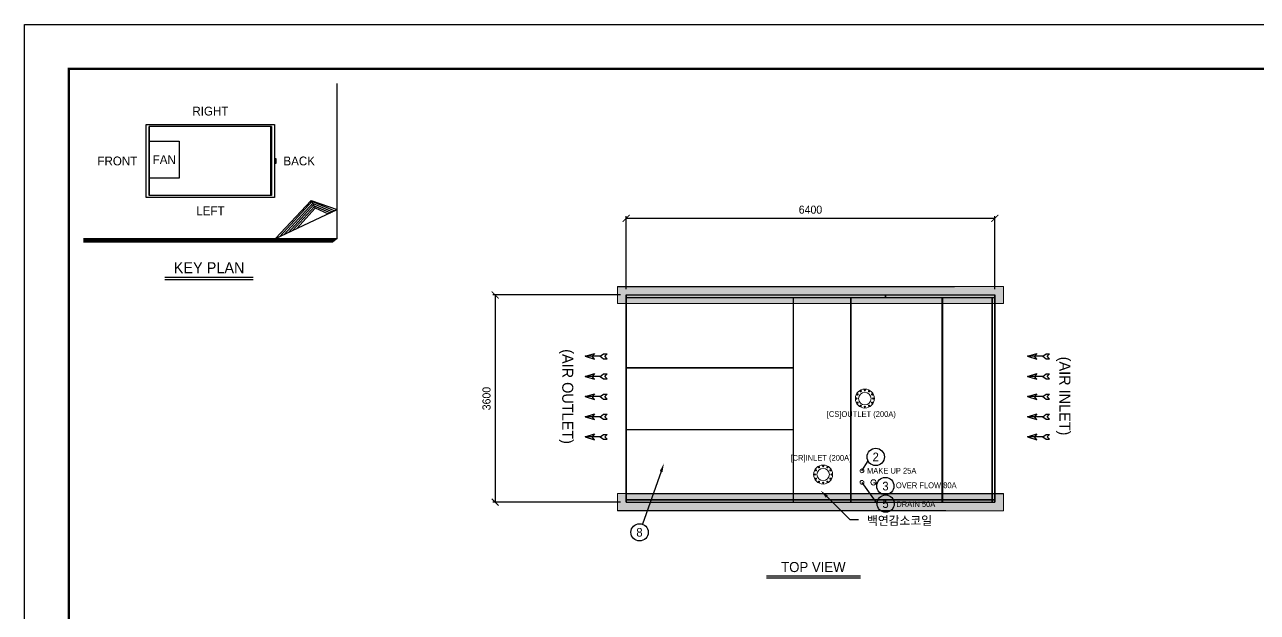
# Model space of a CAD drawing. Header units: millimetres. Extents: x 5532 to 37795, y 3716 to 26531.
# Drawn here: x 5532 to 26936, y 16318 to 26531 of the extents above; entities that cross this region are included whole.
import ezdxf
from ezdxf import colors
from ezdxf.entities.mleader import LeaderData, LeaderLine
from ezdxf.enums import TextEntityAlignment as Align
from ezdxf.math import Vec2, Vec3

# ---------------------------------------------------------------- set-up
doc = ezdxf.new("R2010")
doc.units = ezdxf.units.MM
for name, color, linetype in [('1.냉각탑', 8, 'Continuous'), ('냉각탑', 4, 'Continuous'), ('냉각탑_box', 1, 'Continuous'), ('냉각탑_dim', 1, 'Continuous'), ('냉각탑_form', 1, 'Continuous'), ('냉각탑_text', 3, 'Continuous')]:
    doc.layers.add(name, color=color, linetype=linetype)
doc.styles.add('HY울릉도L', font='')
doc.styles.get("Standard").update_dxf_attribs({"font": 'arial.ttf'})
doc.styles.add('돋움', font='Dotum.ttf')
doc.styles.get('HY울릉도L').set_extended_font_data('HY울릉도L')
doc.dimstyles.new('성지DIM', dxfattribs={"dimtxt": 3.5, "dimasz": 3, "dimexe": 1, "dimexo": 2.5, "dimgap": 2, "dimtad": 1, "dimdec": 0, "dimzin": 3, "dimdsep": 46, "dimtxsty": 'HY울릉도L', "dimblk": 'ARCHTICK', "dimcen": -2, "dimclrd": 256, "dimclre": 256, "dimclrt": 7, "dimadec": 0, "dimazin": 0, "dimtfac": 1, "dimtdec": 0, "dimtofl": 0, "dimtmove": 0, "dimatfit": 3, "dimfxl": 1, "dimtolj": 1, "dimtzin": 0, "dimlwe": -1, "dimarcsym": 0})

# ---------------------------------------------------------------- blocks, each defined once
blk = doc.blocks.new('냉각탑form')
at = {"layer": 'Defpoints'}
blk.add_lwpolyline([(0, 297.07), (420.1, 297.07), (420.1, 0), (0, 0)], close=True, dxfattribs=at)
at = {"layer": '냉각탑_form', "const_width": 0.5}
blk.add_lwpolyline([(10, 287.07), (10, 10), (410.1, 10), (410.1, 287.07)], close=True, dxfattribs=at)
blk = doc.blocks.new('화살표 IN OUT')
at = {"layer": '냉각탑_dim'}
for p, q in [((-323, 43), (-384, 43)), ((-343, 0), (-384, 43)), ((-384, -43), (-343, 0)), ((-266, 0), (-323, 43)), ((-266, 0), (-323, -43)), ((-266, 0), (0, 0)), ((-163, 50), (-122, 0)), ((0, 0), (-163, 50)), ((-163, -50), (-122, 0)), ((0, 0), (-163, -50)), ((-323, -43), (-384, -43))]:
    blk.add_line(p, q, dxfattribs=at)
blk = doc.blocks.new('_ArchTick')
at = {"color": 0, "linetype": 'ByBlock', "const_width": 0.15}
blk.add_lwpolyline([(-0.5, -0.5), (0.5, 0.5)], dxfattribs=at)
blk = doc.blocks.new('*D142')
at = {"layer": 'Defpoints', "color": 0, "transparency": 16777216}
for p in [(22377, 23165), (15977, 21833), (22377, 21833)]:
    blk.add_point(p, dxfattribs=at)
at = {"layer": '냉각탑_dim', "transparency": 16777216}
for p, q in [((15977, 21933), (15977, 23205)), ((22377, 21933), (22377, 23205))]:
    blk.add_line(p, q, dxfattribs=at)
at = {"layer": '냉각탑_dim', "lineweight": -2, "transparency": 16777216}
blk.add_line((15977, 23165), (22377, 23165), dxfattribs=at)
at = {"layer": '냉각탑_dim', "lineweight": -2, "transparency": 16777216, "xscale": 120, "yscale": 120, "zscale": 120, "rotation": 180}
blk.add_blockref('_ArchTick', (15977, 23165), dxfattribs=at)
at = {"layer": '냉각탑_dim', "lineweight": -2, "transparency": 16777216, "xscale": 120, "yscale": 120, "zscale": 120}
blk.add_blockref('_ArchTick', (22377, 23165), dxfattribs=at)
at = {"layer": '냉각탑_dim', "color": 7, "transparency": 16777216, "insert": (19177, 23315), "char_height": 140, "attachment_point": 5, "style": 'HY울릉도L'}
blk.add_mtext('\\A1;6400', dxfattribs=at)
blk = doc.blocks.new('*D141')
at = {"layer": 'Defpoints', "color": 0, "transparency": 16777216}
for p in [(15976, 21833), (13702, 18233), (15976, 18233)]:
    blk.add_point(p, dxfattribs=at)
at = {"layer": '냉각탑_dim', "transparency": 16777216}
for p, q in [((15876, 21833), (13662, 21833)), ((15876, 18233), (13662, 18233))]:
    blk.add_line(p, q, dxfattribs=at)
at = {"layer": '냉각탑_dim', "lineweight": -2, "transparency": 16777216}
blk.add_line((13702, 21833), (13702, 18233), dxfattribs=at)
at = {"layer": '냉각탑_dim', "lineweight": -2, "transparency": 16777216, "xscale": 120, "yscale": 120, "zscale": 120}
for p, rotation in [((13702, 21833), 90), ((13702, 18233), 270)]:
    blk.add_blockref('_ArchTick', p, dxfattribs=dict(at, rotation=rotation))
at = {"layer": '냉각탑_dim', "color": 7, "transparency": 16777216, "insert": (13552, 20033), "char_height": 140, "attachment_point": 5, "rotation": 90, "style": 'HY울릉도L'}
blk.add_mtext('\\A1;3600', dxfattribs=at)
blk = doc.blocks.new('4')
at = {"color": 7}
for p, q in [((15976, 21833), (15976, 18233)), ((15977, 21833), (15977, 18233)), ((22377, 21833), (22377, 18233)), ((22377, 18233), (22377, 21833)), ((15976, 18233), (15977, 18233))]:
    blk.add_line(p, q, dxfattribs=at)
at = {"lineweight": 5}
for p, q in [((15976, 21833), (15977, 21833)), ((22377, 21833), (22379, 21833)), ((21527, 21683), (15827, 21683)), ((22379, 21793), (22379, 18233)), ((15977, 18383), (15827, 18383)), ((22377, 18233), (22379, 18233))]:
    blk.add_line(p, q, dxfattribs=at)
for p, q in [((15977, 21791), (15977, 21833)), ((15977, 21833), (21977, 21833)), ((15977, 21833), (19961, 21833)), ((20361, 21833), (22377, 21833)), ((20479, 21791), (20479, 21833)), ((22377, 21791), (22377, 21833)), ((22379, 21833), (22379, 21793)), ((15976, 21741), (15976, 21791)), ((15977, 21791), (20079, 21791)), ((15977, 20120), (15977, 21790)), ((15977, 21790), (18877, 21790)), ((18877, 21790), (22377, 21790)), ((19875, 18233), (19875, 21790)), ((20481, 21791), (22377, 21791)), ((20481, 21789), (21466, 21789)), ((21468, 21789), (22333, 21789)), ((22333, 18233), (22333, 21789)), ((22335, 21789), (22377, 21789)), ((22335, 18233), (22335, 21789)), ((22377, 18233), (22377, 21789)), ((15977, 20570), (18877, 20570)), ((15977, 20568), (18877, 20568)), ((15977, 19048), (15977, 20118)), ((15977, 19498), (18877, 19498)), ((15977, 19497), (18877, 19497)), ((15977, 18233), (15977, 19047)), ((15976, 18325), (15976, 18275)), ((15977, 18277), (18877, 18277)), ((15977, 18233), (15977, 18275)), ((15977, 18275), (20361, 18275)), ((15977, 18233), (20361, 18233)), ((18877, 18277), (22333, 18277)), ((20359, 18277), (21466, 18277)), ((20361, 18275), (22377, 18275)), ((20361, 18233), (22377, 18233)), ((20479, 18233), (20479, 18275)), ((21468, 18277), (22333, 18277)), ((22335, 18277), (22377, 18277)), ((22377, 18233), (22377, 18275))]:
    blk.add_line(p, q)
at = {"color": 7, "lineweight": 35}
for p, q in [((20481, 21833), (20481, 21791)), ((19877, 21790), (19877, 18233)), ((21466, 21789), (21466, 18233)), ((21468, 21789), (21468, 18233)), ((20481, 18275), (20481, 18233))]:
    blk.add_line(p, q, dxfattribs=at)
at = {"ltscale": 500}
blk.add_line((18877, 21790), (18877, 18233), dxfattribs=at)
at = {"layer": '1.냉각탑', "lineweight": 13}
for centre, radius in [((20121, 20033), 165), ((20121, 20033), 109), ((20049, 20159), 11.5), ((20121, 20178), 11.5), ((20194, 20159), 11.5), ((19976, 20033), 11.5), ((19996, 20106), 11.5), ((19996, 19961), 11.5), ((20049, 19908), 11.5), ((20194, 19908), 11.5), ((20247, 20106), 11.5), ((20247, 19961), 11.5), ((20266, 20033), 11.5), ((20121, 19888), 11.5), ((19397, 18713), 165), ((19325, 18839), 11.5), ((19397, 18858), 11.5), ((19470, 18839), 11.5), ((19252, 18713), 11.5), ((19272, 18786), 11.5), ((19272, 18641), 11.5), ((19397, 18713), 109), ((19523, 18786), 11.5), ((19523, 18641), 11.5), ((19542, 18713), 11.5), ((19325, 18588), 11.5), ((19397, 18568), 11.5), ((19470, 18588), 11.5)]:
    blk.add_circle(centre, radius, dxfattribs=at)
at = {"layer": '1.냉각탑', "lineweight": 5}
for centre, radius in [((20071, 18777), 32.5), ((20271, 18577), 46), ((20071, 18577), 32.5)]:
    blk.add_circle(centre, radius, dxfattribs=at)
at = {"layer": '냉각탑_dim'}
for p, q in [((20071, 18777), (20177, 18949)), ((20071, 18577), (20332, 18207)), ((20271, 18577), (20334, 18557))]:
    blk.add_line(p, q, dxfattribs=at)
for centre in [(20310, 19019), (20477, 18512)]:
    blk.add_circle(centre, 150, dxfattribs=at)
blk.add_solid([(16560, 18773), (16633, 18906), (16607, 18756)], dxfattribs=at)
at = {"layer": '1.냉각탑', "style": '돋움'}
for s, p in [('[CS]OUTLET (200A)', (19460, 19764)), ('[CR]INLET (200A)', (18830, 19003)), ('MAKE UP 25A', (20158, 18779)), ('OVER FLOW 80A', (20660, 18526))]:
    blk.add_text(s, height=100, dxfattribs=at).set_placement(p, align=Align.MIDDLE_LEFT)
at = {"layer": '냉각탑_text', "style": '돋움'}
for s, p in [('2', (20310, 19019)), ('3', (20479, 18512))]:
    blk.add_text(s, height=150, dxfattribs=at).set_placement(p, align=Align.MIDDLE_CENTER)

msp = doc.modelspace()

# ---------------------------------------------------------------- hatches: boundary and pattern name
h = msp.add_hatch()
h.set_pattern_fill('AR-CONC', color=4)
h.set_pattern_definition([(50, (-312052.82, -180300.27), (182.18467, -15.939086), [19.05, -209.55]), (355, (-312052.82, -180300.27), (-35.24342, 191.056845), [15.24, -167.64058]), (100.451445, (-312037.63, -180301.6), (146.94125, 175.11775), [16.19001, -178.090245]), (46.1842, (-312052.82, -180249.47), (271.07904, -42.04233), [28.575, -314.325]), (96.63556, (-312030.23, -180252.97), (237.40413, 247.42612), [24.28502, -267.1356]), (351.18415, (-312052.82, -180249.47), (237.40413, 247.42612), [22.85997, -251.45973]), (21, (-312027.42, -180262.17), (151.61439, -102.2652), [19.05, -209.55]), (326, (-312027.42, -180262.17), (61.80203, 184.18797), [15.24, -167.64]), (71.451445, (-312014.78, -180270.7), (213.41642, 81.92277), [16.19001, -178.08994]), (37.5, (-312052.82, -180300.27), (3.088603, 84.555039), [0, -165.608, 0, -170.18, 0, -168.275]), (7.5, (-312052.82, -180300.27), (66.819663, 100.180575), [0, -97.028, 0, -161.798, 0, -64.135]), (327.5, (-312109.46, -180300.27), (135.590595, -5.728744), [0, -63.5, 0, -198.12, 0, -262.89]), (317.5, (-312134.86, -180300.27), (148.12918, 25.42649), [0, -82.55, 0, -131.572, 0, -186.69])])
edge = h.paths.add_edge_path()
edge.add_line((22528.8, 21983.2), (15825.3, 21983.2))
edge.add_line((15825.3, 21983.2), (15825.1, 21683.2))
edge.add_line((15825.1, 21683.2), (22528.7, 21683.2))
edge.add_line((22528.7, 21683.2), (22528.9, 21983.2))
h = msp.add_hatch()
h.set_pattern_fill('AR-CONC', color=4)
h.set_pattern_definition([(50, (-312052.82, -183900.27), (182.18467, -15.939086), [19.05, -209.55]), (355, (-312052.82, -183900.27), (-35.24342, 191.056845), [15.24, -167.64058]), (100.451445, (-312037.63, -183901.6), (146.94125, 175.11775), [16.19001, -178.090245]), (46.1842, (-312052.82, -183849.47), (271.07904, -42.04233), [28.575, -314.325]), (96.63556, (-312030.23, -183852.97), (237.40413, 247.42612), [24.28502, -267.1356]), (351.18415, (-312052.82, -183849.47), (237.40413, 247.42612), [22.85997, -251.45973]), (21, (-312027.42, -183862.17), (151.61439, -102.2652), [19.05, -209.55]), (326, (-312027.42, -183862.17), (61.80203, 184.18797), [15.24, -167.64]), (71.451445, (-312014.78, -183870.7), (213.41642, 81.92277), [16.19001, -178.08994]), (37.5, (-312052.82, -183900.27), (3.088603, 84.555039), [0, -165.608, 0, -170.18, 0, -168.275]), (7.5, (-312052.82, -183900.27), (66.819663, 100.180575), [0, -97.028, 0, -161.798, 0, -64.135]), (327.5, (-312109.46, -183900.27), (135.590595, -5.728744), [0, -63.5, 0, -198.12, 0, -262.89]), (317.5, (-312134.86, -183900.27), (148.12918, 25.42649), [0, -82.55, 0, -131.572, 0, -186.69])])
edge = h.paths.add_edge_path()
edge.add_line((22528.8, 18383.2), (15825.3, 18383.2))
edge.add_line((15825.3, 18383.2), (15825.1, 18083.2))
edge.add_line((15825.1, 18083.2), (22528.7, 18083.2))
edge.add_line((22528.7, 18083.2), (22528.9, 18383.2))

# ---------------------------------------------------------------- linework, layer by layer
at = {"lineweight": 5}
for p, q in [((15827.2, 21683.2), (15827.2, 21983.2)), ((21677.2, 21983.2), (22528.8, 21983.2)), ((22528.8, 21683.2), (22528.8, 21983.2)), ((21527.2, 21683.2), (22528.8, 21683.2)), ((15827.2, 18083.2), (15827.2, 18383.2)), ((22528.8, 18083.2), (22528.8, 18383.2)), ((21527.2, 18083.2), (22528.8, 18083.2))]:
    msp.add_line(p, q, dxfattribs=at)
at = {"ltscale": 500, "elevation": 0}
for points in [[(15827.2, 21983.2), (21677.2, 21983.2)], [(15977.2, 18383.2), (22528.8, 18383.2)], [(21527.2, 18083.2), (15827.2, 18083.2)]]:
    msp.add_lwpolyline(points, dxfattribs=at)
at = {"layer": '냉각탑', "ltscale": 30}
for p, q in [((7695.7, 24761.1), (7695.7, 23562.6)), ((7695.7, 23562.6), (7695.7, 24761.1)), ((9818.4, 24761.1), (7695.7, 24761.1)), ((9808.3, 23562.6), (9808.3, 24761.1)), ((9818.4, 23562.6), (9818.4, 24761.1)), ((9818.4, 24761.1), (9818.4, 23562.6)), ((9869, 24198.5), (9869, 24125.1)), ((9818.4, 23562.6), (7695.7, 23562.6))]:
    msp.add_line(p, q, dxfattribs=at)
for points in [[(9869, 24793.9), (9869, 23529.7), (7643.9, 23529.7), (7643.9, 24793.9)], [(7695.7, 24507), (8215.7, 24507), (8216.2, 23863.5), (7695.7, 23863.5)], [(9878.6, 24206.6), (9885, 24206.6), (9885, 24117.1), (9878.6, 24117.1)], [(9885, 24206.6), (9891.3, 24206.6), (9891.3, 24117.1), (9885, 24117.1)]]:
    msp.add_lwpolyline(points, close=True, dxfattribs=at)
at = {"layer": '냉각탑_box'}
for p, q in [((10957, 22816.8), (10957, 25506.8)), ((9888.1, 22816.8), (10508.5, 23472.5)), ((9962.3, 22851.5), (10526.6, 23465)), ((10036.4, 22886.1), (10538.9, 23434.3)), ((10110.6, 22920.8), (10551.2, 23403.6)), ((10184.7, 22955.4), (10563.5, 23372.9)), ((10258.9, 22990), (10575.9, 23342.2)), ((10508.5, 23472.5), (10957, 23316.2)), ((10508.5, 23472.5), (10575.9, 23342.2)), ((10529.1, 23458.7), (10918, 23298)), ((10544, 23421.7), (10879, 23279.8)), ((10558.8, 23384.7), (10840, 23261.5)), ((10573.6, 23347.7), (10800.9, 23243.3)), ((9888.1, 22816.8), (10957, 23316.2)), ((6555.9, 22816.8), (10957, 22816.8)), ((6555.9, 22804), (10941.5, 22804)), ((6555.9, 22780.5), (10913, 22780.5)), ((6555.9, 22756.9), (10884.5, 22756.9)), ((10957, 22816.8), (10884.5, 22756.9)), ((7966.5, 22140.5), (9502.4, 22140.5)), ((7966.5, 22102.1), (9502.4, 22102.1)), ((18410.5, 16954), (20043.8, 16954)), ((18410.5, 16919), (20043.8, 16919))]:
    msp.add_line(p, q, dxfattribs=at)
at = {"layer": '냉각탑_dim', "linetype": 'ByBlock', "lineweight": -2, "elevation": 0}
msp.add_lwpolyline([(16583.4, 18764.3), (16261.4, 17849.3)], dxfattribs=at)
at = {"layer": '냉각탑_dim', "linetype": 'ByBlock', "lineweight": -2}
for centre in [(20482.1, 18207.3), (16209.3, 17708.6)]:
    msp.add_circle(centre, 150, dxfattribs=at)

# ---------------------------------------------------------------- block references
msp.add_blockref('4', (0, 0))
at = {"layer": '냉각탑_dim', "xscale": -1}
for p in [(15261.9, 20767.7), (22944.5, 20768.1), (15261.9, 20417.7), (22944.5, 20418.1), (15261.9, 20067.7), (22944.5, 20068.1), (15261.9, 19717.7), (22944.5, 19718.1), (15261.9, 19367.7), (22944.5, 19368.1)]:
    msp.add_blockref('화살표 IN OUT', p, dxfattribs=at)
at = {"layer": '냉각탑_form', "xscale": 76.7980057517581, "yscale": 76.7980057517581, "zscale": 76.7980057517581}
msp.add_blockref('냉각탑form', (5531.7, 3716.4), dxfattribs=at)

# ---------------------------------------------------------------- texts
at = {"layer": '1.냉각탑', "style": '돋움'}
msp.add_text('DRAIN 50A', height=100, dxfattribs=at).set_placement((20668, 18199), align=Align.MIDDLE_LEFT)
at = {"layer": '냉각탑_text', "style": '돋움'}
for s, height, p in [('RIGHT', 153.6, (8757.1, 25028.3)), ('FRONT', 153.6, (7141.3, 24161.8)), ('FAN', 153.6, (7955.9, 24185.3)), ('BACK', 153.6, (10299, 24161.8)), ('LEFT', 153.6, (8757.1, 23296.2)), ('KEY PLAN', 192, (8734.5, 22306.9)), ('5', 150, (20480.3, 18207.5)), ('8', 150, (16207.5, 17708.8)), ('TOP VIEW', 175, (19227.2, 17105.7))]:
    msp.add_text(s, height=height, dxfattribs=at).set_placement(p, align=Align.MIDDLE_CENTER)
for s, p in [('(AIR OUTLET)', (14962.4, 20067.7)), ('(AIR INLET)', (23595.4, 20076.7))]:
    msp.add_text(s, height=192, rotation=270, dxfattribs=at).set_placement(p, align=Align.MIDDLE_CENTER)
msp.add_text('백연감소코일', height=150, dxfattribs=at).set_placement((20158.2, 17911.1), align=Align.MIDDLE_LEFT)

# ---------------------------------------------------------------- dimensions: what is measured, and where the dimension line sits
at = {"layer": '냉각탑_dim'}
dim = msp.add_linear_dim(base=(22377.2, 23165.4), p1=(15977.2, 21833.2), p2=(22377.2, 21833.2), dimstyle='성지DIM', override={"dimscale": 40}, dxfattribs=at)
dim.commit()
dim.dimension.update_dxf_attribs({"geometry": '*D142', "text_midpoint": (19177.2, 23315.4)})
dim = msp.add_linear_dim(base=(13701.7, 18233.2), p1=(15975.6, 21833.2), p2=(15975.6, 18233.2), angle=90, dimstyle='성지DIM', override={"dimscale": 40}, dxfattribs=at)
dim.commit()
dim.dimension.update_dxf_attribs({"geometry": '*D141', "text_midpoint": (13551.7, 20033.2)})

# ---------------------------------------------------------------- leaders
ml = msp.add_multileader_mtext('Standard', dxfattribs=at)
ml.set_content('')
ml.set_leader_properties(color=256)
ml.build(insert=Vec2(0, 0))
ml.multileader.update_dxf_attribs({"text_right_attachment_type": 6, "dogleg_length": 5, "arrow_head_size": 150, "scale": 30})
ctx = ml.context
ctx.base_point, ctx.scale, ctx.char_height, ctx.arrow_head_size, ctx.landing_gap_size, ctx.plane_origin = Vec3(20012.9, 17929.9), 30, 5.4, 150, 2.7, Vec3(19353.9, 18434.8)
ctx.right_attachment = 6
notes = []
notes.append((ctx, [(0, (1, 1, 0), (19862.9, 17929.9), (1, 0), 150, [(0, [(19353.9, 18434.8)], 0, [])])]))
ctx.mtext, ml.multileader.dxf.content_type = None, 0
for ctx, leaders in notes:
    for number, flags, end, landing, length, lines in leaders:
        leader = LeaderData()
        leader.index, (leader.has_last_leader_line, leader.has_dogleg_vector, leader.attachment_direction) = number, flags
        leader.last_leader_point, leader.dogleg_vector, leader.dogleg_length = Vec3(end), Vec3(landing), length
        for number, points, colour, breaks in lines:
            line = LeaderLine()
            line.index, line.vertices, line.color, line.breaks = number, Vec3.list(points), colors.encode_raw_color(colour), breaks
            leader.lines.append(line)
        ctx.leaders.append(leader)

doc.saveas('drawing.dxf')
